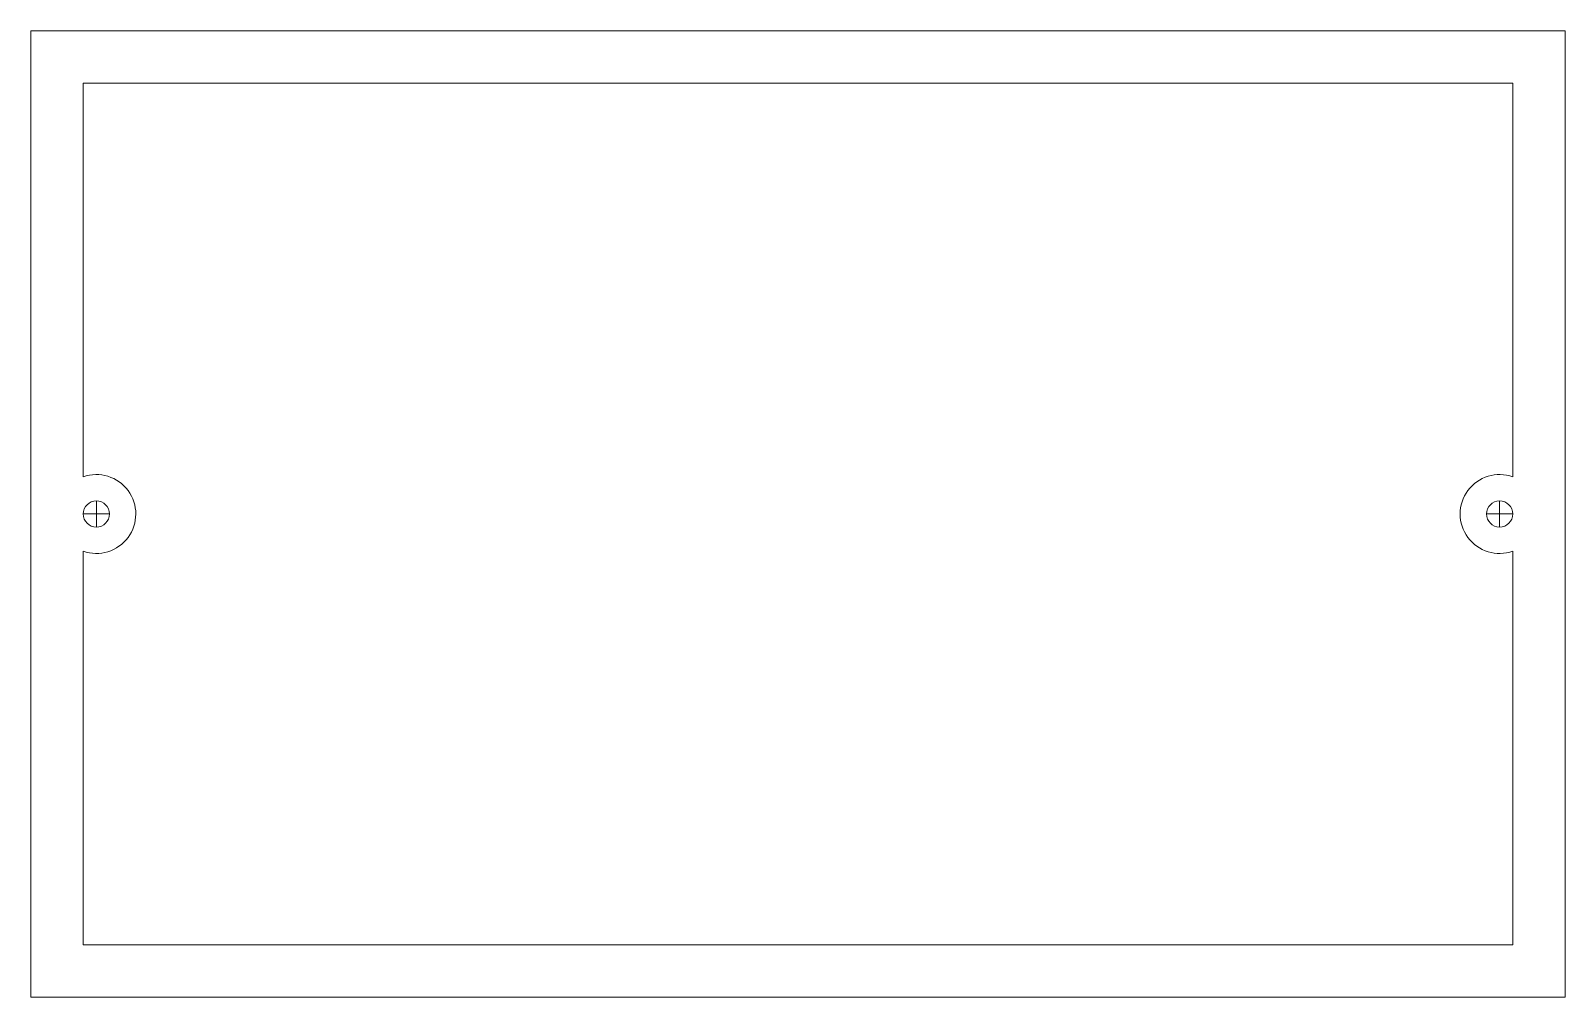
# Model space of a CAD drawing. Header units: inches. Extents: x 330.36 to 334.01, y 387.51 to 389.81.
import ezdxf

# ---------------------------------------------------------------- set-up
doc = ezdxf.new("R2010")
doc.units = ezdxf.units.IN
doc.header["$MEASUREMENT"] = 0
doc.layers.get('0').update_dxf_attribs({"color": 1, "lineweight": 9})

msp = doc.modelspace()

# ---------------------------------------------------------------- linework, layer by layer
at = {"lineweight": 5}
for p, q in [((330.4865, 388.6553), (330.549, 388.6553)), ((330.5178, 388.6865), (330.5178, 388.624)), ((333.8241, 388.6553), (333.8866, 388.6553)), ((333.8554, 388.6865), (333.8554, 388.624))]:
    msp.add_line(p, q, dxfattribs=at)
msp.add_lwpolyline([(330.3616, 387.5053), (330.3616, 389.8053), (334.0116, 389.8053), (334.0116, 387.5053)], close=True, dxfattribs=at)
for points in [[(330.4866, 388.7437), (330.4866, 389.6803), (333.8866, 389.6803), (333.8866, 388.7437)], [(333.8866, 388.5669), (333.8866, 387.6303), (330.4866, 387.6303), (330.4866, 388.5668)]]:
    msp.add_lwpolyline(points, dxfattribs=at)
for centre in [(330.5178, 388.6553), (333.8554, 388.6553)]:
    msp.add_circle(centre, 0.0312, dxfattribs=at)
for centre, start, end in [((330.5178, 388.6553), 250.4635, 109.4059), ((333.8554, 388.6553), 70.5288, 289.4712)]:
    msp.add_arc(centre, 0.0938, start, end, dxfattribs=at)

doc.saveas('drawing.dxf')
